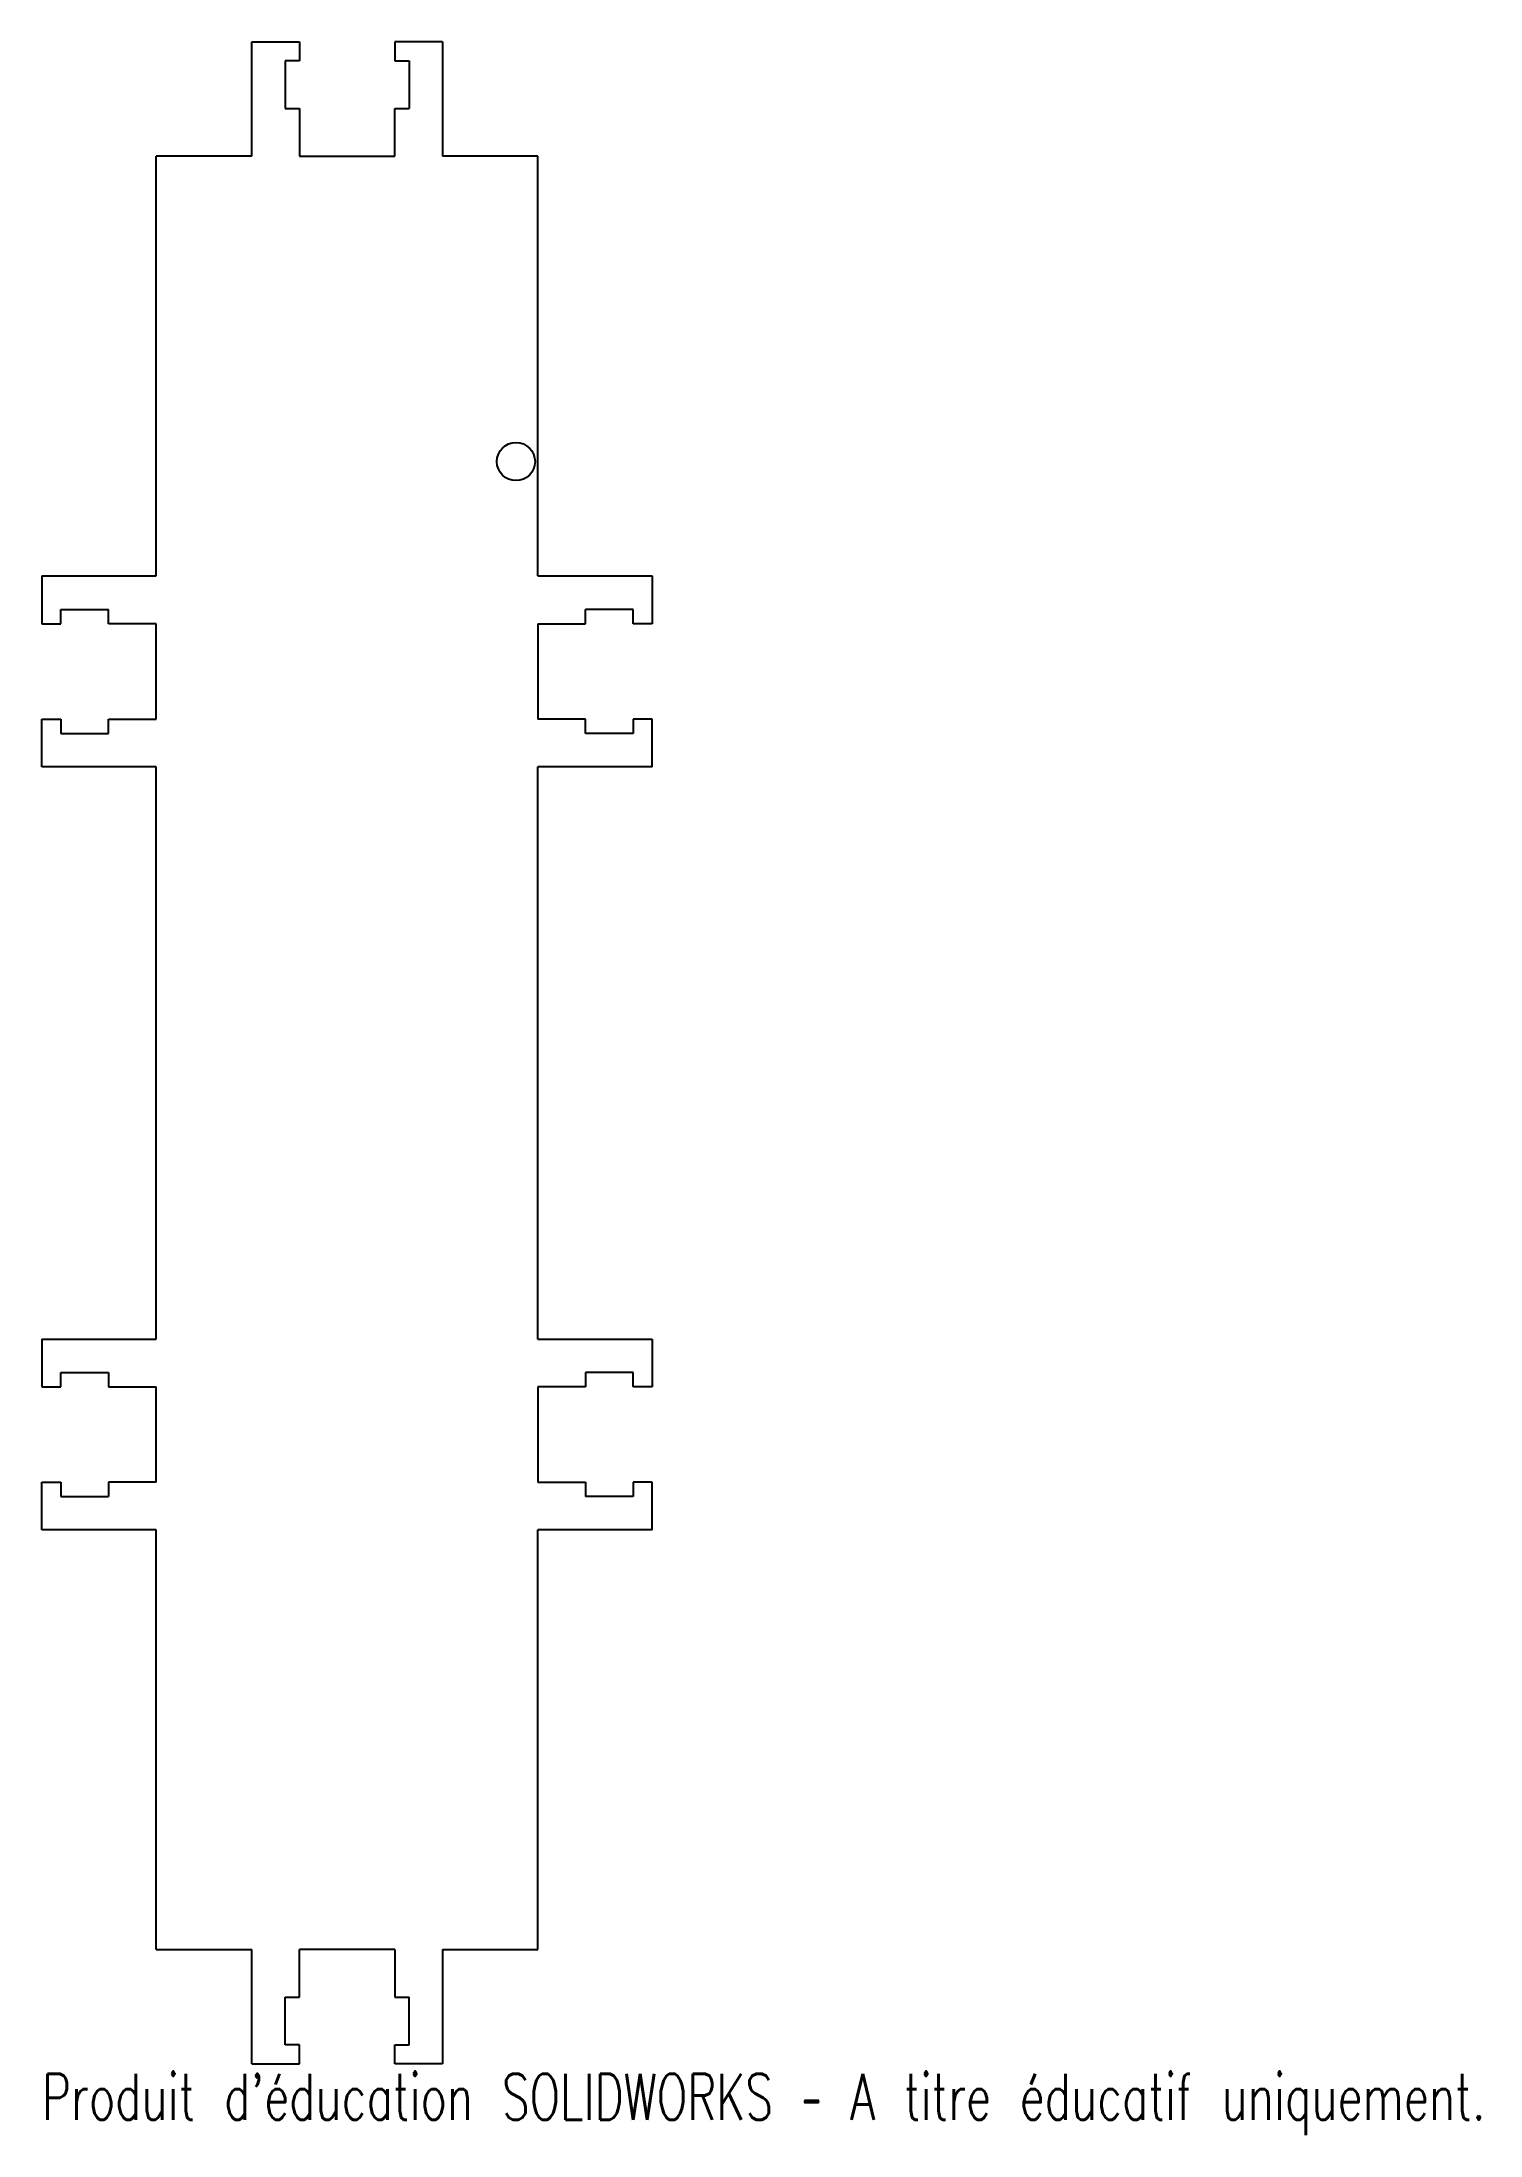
# Model space of a CAD drawing. Header units: millimetres. Extents: x -32 to 119, y -19 to 200.
import ezdxf

# ---------------------------------------------------------------- set-up
doc = ezdxf.new("R2010")
doc.units = ezdxf.units.MM
doc.styles.add('SLDTEXTSTYLE0', font='TXT', dxfattribs={"width": 0.7, "bigfont": 'bigfont'})

msp = doc.modelspace()

# ---------------------------------------------------------------- linework, layer by layer
at = {"color": 7, "linetype": 'Continuous', "lineweight": 25}
for p, q in [((-10, 200), (-5, 200)), ((-10, 188), (-10, 200)), ((-5, 200), (-5, 198)), ((10, 200), (5, 200)), ((5, 200), (5, 198)), ((10, 200), (10, 188)), ((-6.5, 198), (-6.5, 193)), ((-5, 198), (-6.5, 198)), ((5, 198), (6.5, 198)), ((6.5, 198), (6.5, 193)), ((-6.5, 193), (-5, 193)), ((-5, 193), (-5, 188)), ((5, 193), (6.5, 193)), ((5, 188), (5, 193)), ((-10, 188), (-20, 188)), ((-20, 144), (-20, 188)), ((-5, 188), (5, 188)), ((20, 188), (10, 188)), ((20, 144), (20, 188)), ((-32, 144), (-20, 144)), ((-32, 144), (-32, 139)), ((20, 144), (32, 144)), ((32, 144), (32, 139)), ((-30, 139), (-30, 140.5)), ((-30, 140.5), (-25, 140.5)), ((-25, 139), (-25, 140.5)), ((25, 139), (25, 140.5)), ((30, 140.5), (25, 140.5)), ((30, 139), (30, 140.5)), ((-32, 139), (-30, 139)), ((-20, 139), (-25, 139)), ((-20, 129), (-20, 139)), ((20, 139), (25, 139)), ((20, 139), (20, 129)), ((32, 139), (30, 139)), ((-32, 129), (-30, 129)), ((-32, 124), (-32, 129)), ((-30, 129), (-30, 127.5)), ((-30, 127.5), (-25, 127.5)), ((-25, 129), (-20, 129)), ((-25, 127.5), (-25, 129)), ((25, 129), (20, 129)), ((25, 127.5), (25, 129)), ((30, 127.5), (25, 127.5)), ((32, 129), (30, 129)), ((30, 129), (30, 127.5)), ((32, 124), (32, 129)), ((-20, 124), (-32, 124)), ((-20, 64), (-20, 124)), ((20, 64), (20, 124)), ((32, 124), (20, 124)), ((-32, 64), (-20, 64)), ((-32, 64), (-32, 59)), ((20, 64), (32, 64)), ((32, 64), (32, 59)), ((-30, 59), (-30, 60.5)), ((-30, 60.5), (-25, 60.5)), ((-25, 60.5), (-25, 59)), ((25, 60.5), (25, 59)), ((30, 60.5), (25, 60.5)), ((30, 59), (30, 60.5)), ((-32, 59), (-30, 59)), ((-25, 59), (-20, 59)), ((-20, 49), (-20, 59)), ((20, 59), (20, 49)), ((25, 59), (20, 59)), ((32, 59), (30, 59)), ((-32, 49), (-30, 49)), ((-32, 44), (-32, 49)), ((-30, 49), (-30, 47.5)), ((-20, 49), (-25, 49)), ((-25, 49), (-25, 47.5)), ((20, 49), (25, 49)), ((25, 49), (25, 47.5)), ((32, 49), (30, 49)), ((30, 49), (30, 47.5)), ((32, 44), (32, 49)), ((-30, 47.5), (-25, 47.5)), ((30, 47.5), (25, 47.5)), ((-20, 44), (-32, 44)), ((-20, 0), (-20, 44)), ((20, 0), (20, 44)), ((32, 44), (20, 44)), ((-20, 0), (-10, 0)), ((-10, -12), (-10, 0)), ((-5, -5), (-5, 0)), ((5, 0), (-5, 0)), ((5, 0), (5, -5)), ((10, 0), (10, -12)), ((10, 0), (20, 0)), ((-6.5, -10), (-6.5, -5)), ((-6.5, -5), (-5, -5)), ((5, -5), (6.5, -5)), ((6.5, -10), (6.5, -5)), ((-5, -10), (-6.5, -10)), ((-5, -12), (-5, -10)), ((5, -10), (6.5, -10)), ((5, -12), (5, -10)), ((-10, -12), (-5, -12)), ((10, -12), (5, -12))]:
    msp.add_line(p, q, dxfattribs=at)
msp.add_circle((17.7, 156), 2, dxfattribs=at)

# ---------------------------------------------------------------- texts
at = {"color": 7, "linetype": 'Continuous', "insert": (-32, -13.02), "char_height": 4.8336, "attachment_point": 1, "style": 'SLDTEXTSTYLE0'}
msp.add_mtext("Produit d'éducation SOLIDWORKS – A titre éducatif uniquement.", dxfattribs=at)

doc.saveas('drawing.dxf')
